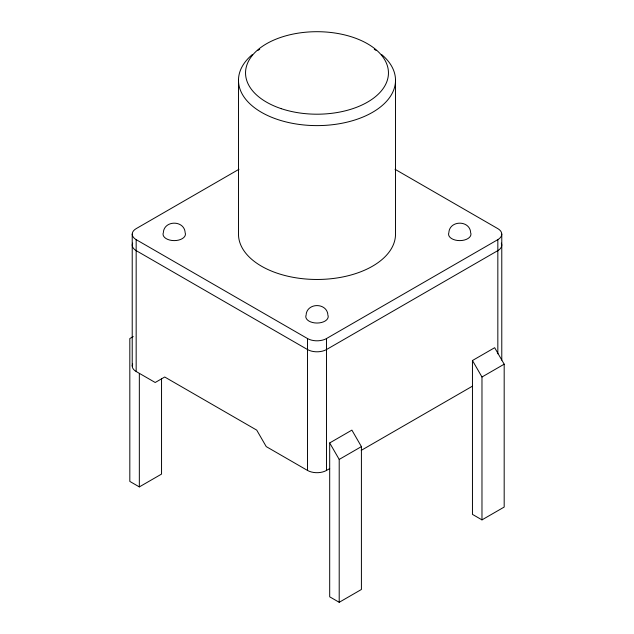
<?xml version="1.0" encoding="UTF-8"?>
<svg xmlns="http://www.w3.org/2000/svg" width="634" height="634" viewBox="0 0 634 634"><rect width="100%" height="100%" fill="white"/><g stroke="black" fill="none" stroke-linecap="round" stroke-linejoin="round"><path stroke-width="0.95" d="M163.406 231.767C165.022 220.307 183.448 220.307 185.073 231.767M306.167 314.187C307.791 302.727 326.209 302.727 327.833 314.187M448.927 231.767C450.552 220.307 468.978 220.307 470.594 231.767M238.955 169.294L136.167 228.644A13.457 7.774 0 0 0 136.167 239.636L136.167 371.508L155.203 382.5L164.721 377.008L256.722 430.121L266.24 446.605L307.482 470.42A13.457 7.774 0 0 0 326.518 470.42L329.688 468.589M133.235 336.567L129.819 338.54L129.819 481.412L139.337 486.904L161.543 474.089L161.543 378.419M136.167 239.636L307.482 338.54A13.457 7.774 0 0 0 326.518 338.54L497.833 239.636A13.457 7.774 0 0 0 497.833 228.644L395.045 169.294M329.688 442.944L351.894 430.121L361.412 446.605L361.412 589.477L339.206 602.3L329.688 596.808L329.688 442.944L339.206 459.428L339.206 602.3M472.457 360.524L494.663 347.701L504.181 364.185L504.181 507.057L481.975 519.88L472.457 514.38L472.457 360.524L481.975 377.008L481.975 519.88M339.206 459.428L361.412 446.605M481.975 377.008L504.181 364.185M361.237 450.378L472.457 386.161M501.779 234.136L501.779 360.12M497.833 239.636L497.833 353.82M395.513 80.28L395.513 234.136A78.513 45.331 0 0 1 317 279.467A78.513 45.331 0 0 1 238.487 234.136L238.487 80.28M326.518 338.54L326.518 470.42M307.482 338.54L307.482 470.42M139.337 373.481L139.337 486.904M132.221 234.136L132.221 366.016M136.167 371.508A13.457 7.774 0 0 1 132.68 364.003M501.32 243.115A13.457 7.774 0 0 1 497.833 250.62L326.518 349.532A13.457 7.774 0 0 1 307.482 349.532L136.167 250.62A13.457 7.774 0 0 1 132.68 243.115M327.833 314.884A11.214 6.475 0 0 1 317 323.039A11.214 6.475 0 0 1 306.167 314.884M185.073 232.464A11.214 6.475 0 0 1 174.239 240.611A11.214 6.475 0 0 1 163.406 232.464M470.594 232.464A11.214 6.475 0 0 1 459.761 240.611A11.214 6.475 0 0 1 448.927 232.464M381.573 54.492A78.513 45.331 0 0 1 369.083 114.199A78.513 45.331 0 0 1 264.917 114.199A78.513 45.331 0 0 1 252.427 54.492M257.983 50.379A78.513 45.331 0 0 1 259.71 49.286M374.29 49.286A78.513 45.331 0 0 1 376.017 50.379M281.274 108.676A71.452 41.25 0 0 0 388.452 72.95A71.452 41.25 0 0 0 281.274 37.224A71.452 41.25 0 0 0 281.274 108.676"/></g></svg>
